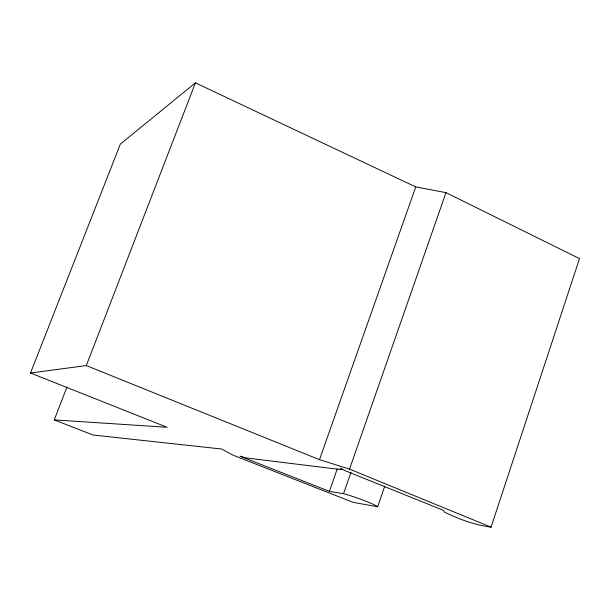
<?xml version="1.0" encoding="UTF-8"?>
<svg xmlns="http://www.w3.org/2000/svg" width="610" height="610" viewBox="0 0 610 610"><rect width="100%" height="100%" fill="white"/><g stroke="black" fill="none" stroke-linecap="round" stroke-linejoin="round"><path stroke-width="0.91" d="M384.78 486.063L377.666 506.765A20.412 1.555 19.8 0 0 363.789 500.398A20.412 1.555 19.8 0 0 343.499 493.711L329.385 491.355L240.058 456.204L245.716 457.881L341.844 469.7L340.67 468.35L345.58 470.882L443.638 510.433L444.149 511.92C458.926 519.232 474.671 525.004 491.08 527.147L579.5 258.61L445.986 192.63L415.745 186.927L195.429 82.853L120.353 144.082L30.5 373.007L167.087 427.29L54.244 419.886L66.947 387.083M491.08 527.147L349.522 469.113L445.986 192.63M343.499 493.711L351.002 472.186M329.385 491.355L337.261 468.876M349.522 469.113L319.48 459.666L415.745 186.927M30.5 373.007L86.315 365.573L195.429 82.853M377.666 506.765L353.152 502.358L232.845 455.091L221.781 449.029L93.048 435.014L54.244 419.886M86.315 365.573L319.48 459.666"/></g></svg>
